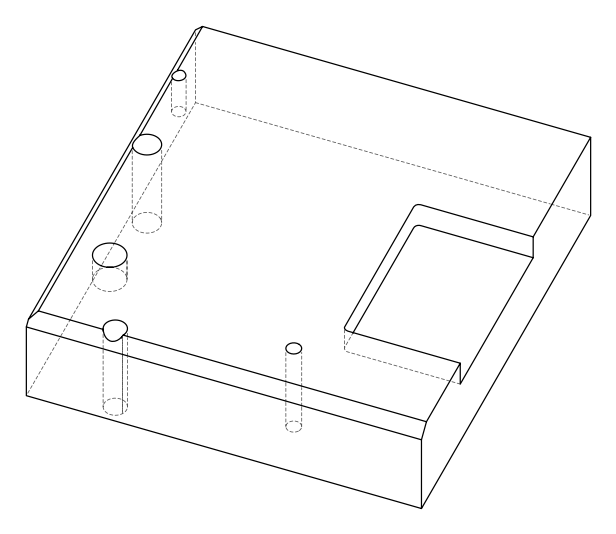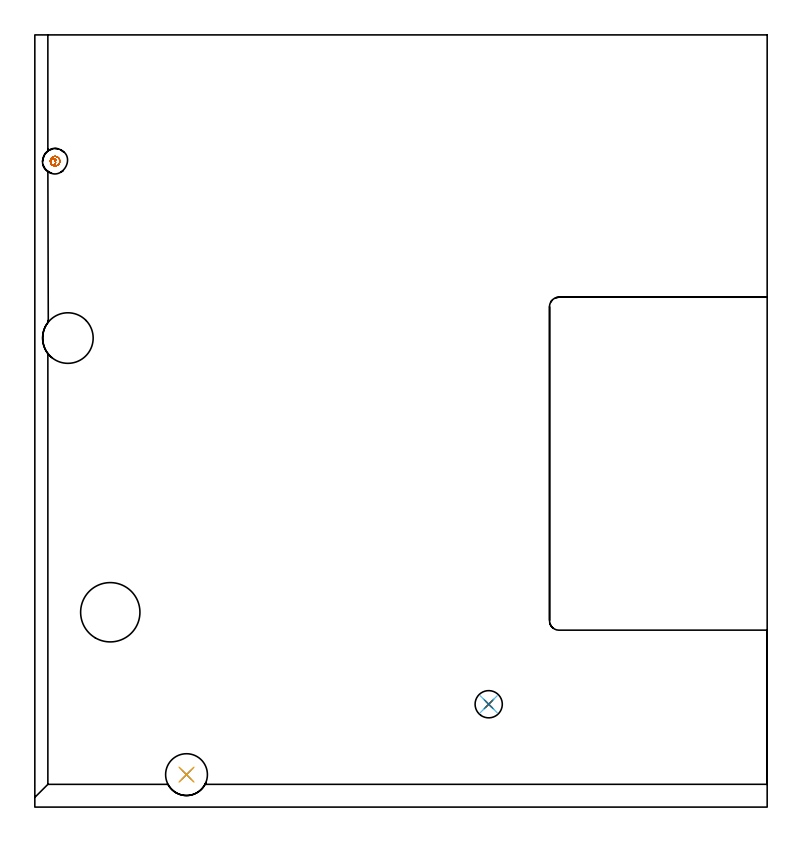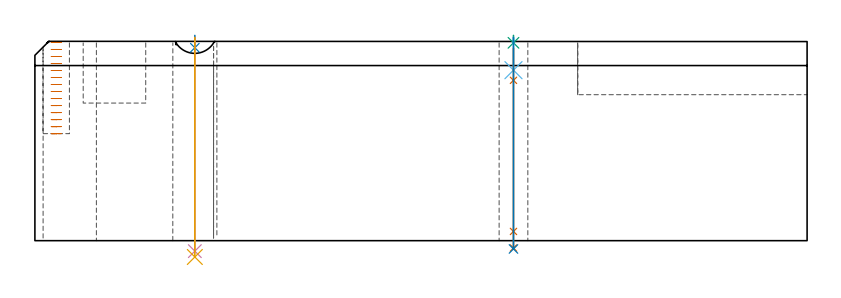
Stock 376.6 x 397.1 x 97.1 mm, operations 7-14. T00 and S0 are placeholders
(PLAN: 14 operations, 10 tool changes, 186 min)
(1 INDEXABLE_INSERT_DRILL_THROUGH_HOLE_FROM_SOLID | STEP1HOLE | NXT0302_023 | 0.41 min | 51506 mm3)
(2 INDEXABLE_INSERT_DRILL_BLIND_HOLE_FROM_SOLID | STEP1POCKET | NXT0302_010 | 0.13 min | 8878 mm3)
(3 DRILL_TO_ENLARGE_BLIND_HOLE | STEP1POCKET | UGT0301_381 | 0.13 min | 13024 mm3)
(4 AREA_MILL | FG_CHAMFER_SURFACE | UGT0205_001 | 9.61 min | 8857 mm3)
(5 AREA_MILL_1 | FG_CHAMFER_SURFACE_1 | UGT0205_001 | 15.05 min | 25594 mm3)
(6 MILL_SLOT | SLOT_PARTIAL_RECTANGULAR | NXT0201_009 | Follow Part, ap 2, ae 75% | 157.38 min | 495957 mm3)
(7 MILL_BLIND_HOLE_FROM_SOLID_MATERIAL | STEP1POCKET_1 | NXT0201_009 | Spiral | 1.41 min | 5835 mm3)
(8 SPOT_DRILL | STEP1HOLE_1 | NXT0321_9005460120000 | 0.05 min | 205 mm3)
(9 SPOT_DRILL_1 | STEP1HOLE_2 | NXT0321_9005460120000 | 0.03 min | 12 mm3)
(10 DRILL_THROUGH_HOLE_INTO_CENTER | STEP1HOLE_1 | UGT0301_515 | 0.42 min | 10789 mm3)
(11 DRILL_TO_ENLARGE_THROUGH_HOLE | STEP1HOLE_1 | UGT0301_052 | 0.43 min | 24054 mm3)
(12 DRILL_BLIND_HOLE_INTO_CENTER | STEP1HOLE_2 | NXT0301_064 | 0.07 min | 872 mm3)
(13 GUN_DRILL_THROUGH_HOLE | STEP1HOLE_2 | UGT0307_006 | 0.49 min | 5322 mm3)
(14 DRILL_TO_ENLARGE_THROUGH_HOLE_1 | STEP1HOLE_2 | NXT0301_104 | 0.41 min | 8708 mm3)
(TOOL NXT0302_023 | Index. Insert Drill 26mm [880-D2600L32-05] | D26 PA176 FL130 Z2)
(TOOL NXT0302_010 | Index. Insert Drill 19.5mm [880-D1950L25-05] | D19.5 PA176 FL98 Z2)
(TOOL UGT0301_381 | Twist Drill Flat Bottom 30.5 mm | D30.5 PA180 FL175 Z2)
(TOOL UGT0205_001 | Chamfer Mill 20 x 3 x 45 deg. | D20 FL50 Z2)
(TOOL NXT0201_009 | ENDMILL 8mm [2P460-0800-NA 1630] | D8 FL26 Z6)
(TOOL NXT0321_9005460120000 | NC Spot Drill, 142deg, 12mm, Carbide, Uncoated | D12 PA142 FL30 Z2)
(TOOL UGT0301_515 | Carbide Drill 12.0 mm | D12 PA118 FL101 Z2)
(TOOL UGT0301_052 | Twist Drill 21.5 mm | D21.5 PA118 FL150 Z2)
(TOOL NXT0301_064 | Carbide Drill 9.3mm [860.1-0930-028A1-MM 2214] | D9.3 PA140 FL47 Z2)
(TOOL UGT0307_006 | Gun Drill 9 mm | D9 PA130 FL24 Z1)
(TOOL NXT0301_104 | Carbide Drill 14mm [860.1-1400-112A1-MM 2214] | D14 PA140 FL123 Z2)
(OP 7 MILL_BLIND_HOLE_FROM_SOLID_MATERIAL)
G17 G21 G94 G90
T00 M6
G54
G17 G0 G90 X10.4 Y332.2 S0 M3
G43 Z107.1 H1
Z96.679
G94 G3 X10.764 Y332.723 R0.388 F250.
X9.976 Y333.349 R0.97
X8.326 Y332.489 R1.632
X8.537 Y330.609 R1.687
X11.991 Y330.337 R2.45
X8.537 Y330.609 R-2.45
X10.264 Y330.473 R1.225
X10.4 Y332.2 R1.225
G0 Z93.257
G3 X10.764 Y332.723 R0.388
X9.976 Y333.349 R0.97
X8.326 Y332.489 R1.632
X8.537 Y330.609 R1.687
X11.991 Y330.337 R2.45
X8.537 Y330.609 R-2.45
X10.264 Y330.473 R1.225
X10.4 Y332.2 R1.225
G0 Z89.836
G3 X10.764 Y332.723 R0.388
X9.976 Y333.349 R0.97
X8.326 Y332.489 R1.632
X8.537 Y330.609 R1.687
X11.991 Y330.337 R2.45
X8.537 Y330.609 R-2.45
X10.264 Y330.473 R1.225
X10.4 Y332.2 R1.225
G0 Z86.414
G3 X10.764 Y332.723 R0.388
X9.976 Y333.349 R0.97
X8.326 Y332.489 R1.632
X8.537 Y330.609 R1.687
X11.991 Y330.337 R2.45
X8.537 Y330.609 R-2.45
X10.264 Y330.473 R1.225
X10.4 Y332.2 R1.225
G0 Z82.993
G3 X10.764 Y332.723 R0.388
X9.976 Y333.349 R0.97
X8.326 Y332.489 R1.632
X8.537 Y330.609 R1.687
X11.991 Y330.337 R2.45
X8.537 Y330.609 R-2.45
X10.264 Y330.473 R1.225
X10.4 Y332.2 R1.225
G0 Z79.571
G3 X10.764 Y332.723 R0.388
X9.976 Y333.349 R0.97
X8.326 Y332.489 R1.632
X8.537 Y330.609 R1.687
X11.991 Y330.337 R2.45
X8.537 Y330.609 R-2.45
X10.264 Y330.473 R1.225
X10.4 Y332.2 R1.225
G0 Z76.15
G3 X10.764 Y332.723 R0.388
X9.976 Y333.349 R0.97
X8.326 Y332.489 R1.632
X8.537 Y330.609 R1.687
X11.991 Y330.337 R2.45
X8.537 Y330.609 R-2.45
X10.264 Y330.473 R1.225
X10.4 Y332.2 R1.225
G0 Z72.729
G3 X10.764 Y332.723 R0.388
X9.976 Y333.349 R0.97
X8.326 Y332.489 R1.632
X8.537 Y330.609 R1.687
X11.991 Y330.337 R2.45
X8.537 Y330.609 R-2.45
X10.264 Y330.473 R1.225
X10.4 Y332.2 R1.225
G0 Z69.307
G3 X10.764 Y332.723 R0.388
X9.976 Y333.349 R0.97
X8.326 Y332.489 R1.632
X8.537 Y330.609 R1.687
X11.991 Y330.337 R2.45
X8.537 Y330.609 R-2.45
X10.264 Y330.473 R1.225
X10.4 Y332.2 R1.225
G0 Z65.886
G3 X10.764 Y332.723 R0.388
X9.976 Y333.349 R0.97
X8.326 Y332.489 R1.632
X8.537 Y330.609 R1.687
X11.991 Y330.337 R2.45
X8.537 Y330.609 R-2.45
X10.264 Y330.473 R1.225
X10.4 Y332.2 R1.225
G0 Z62.464
G3 X10.764 Y332.723 R0.388
X9.976 Y333.349 R0.97
X8.326 Y332.489 R1.632
X8.537 Y330.609 R1.687
X11.991 Y330.337 R2.45
X8.537 Y330.609 R-2.45
X10.264 Y330.473 R1.225
X10.4 Y332.2 R1.225
G0 Z59.043
G3 X10.764 Y332.723 R0.388
X9.976 Y333.349 R0.97
X8.326 Y332.489 R1.632
X8.537 Y330.609 R1.687
X11.991 Y330.337 R2.45
X8.537 Y330.609 R-2.45
X10.264 Y330.473 R1.225
X10.4 Y332.2 R1.225
G0 Z55.621
G3 X10.764 Y332.723 R0.388
X9.976 Y333.349 R0.97
X8.326 Y332.489 R1.632
X8.537 Y330.609 R1.687
X11.991 Y330.337 R2.45
X8.537 Y330.609 R-2.45
X10.264 Y330.473 R1.225
X10.4 Y332.2 R1.225
G0 Z52.2
G3 X10.764 Y332.723 R0.388
X9.976 Y333.349 R0.97
X8.326 Y332.489 R1.632
X8.537 Y330.609 R1.687
X11.991 Y330.337 R2.45
X8.537 Y330.609 R-2.45
X10.264 Y330.473 R1.225
X10.4 Y332.2 R1.225
G0 Z107.1
M5
M2
(OP 8 SPOT_DRILL)
G17 G21 G94 G90
T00 M6
G54
G17 G0 G90 X78. Y16.7 S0 M3
G43 Z107.1 H0
G94 G81 G98 Z94.1 F250. R100.1
G80
M5
M2
(OP 9 SPOT_DRILL_1)
G17 G21 G94 G90
T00 M6
G54
G17 G0 G90 X233.4 Y52.9 S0 M3
G43 Z107.1 H0
G94 G81 G98 Z96.489 F250. R100.1
G80
M5
M2
(OP 10 DRILL_THROUGH_HOLE_INTO_CENTER)
G17 G21 G94 G90
T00 M6
G54
G17 G0 G90 X78. Y16.7 S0 M3
G43 Z107.1 H0
G94 G73 G98 Z-5.105 F250. Q11.356 R99.1
G80
M5
M2
(OP 11 DRILL_TO_ENLARGE_THROUGH_HOLE)
G17 G21 G94 G90
T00 M6
G54
G17 G0 G90 X78. Y16.7 S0 M3
G43 Z107.1 H0
G94 G73 G98 Z-7.959 F250. Q21.012 R99.1
G80
M5
M2
(OP 12 DRILL_BLIND_HOLE_INTO_CENTER)
G17 G21 G94 G90
T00 M6
G54
G17 G0 G90 X233.4 Y52.9 S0 M3
G43 Z107.1 H1
G94 G81 G98 Z83.15 F250. R99.1
G80
M5
M2
(OP 13 GUN_DRILL_THROUGH_HOLE)
G17 G21 G94 G90
T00 M6
G54
G17 G0 G90 X233.4 Y52.9 M8
G43 Z107.1 H0
Z93.84
S716 M3
G94 G1 Z78.189 F125. M26
G4 X.084
Z4.5 F250.
G4 X.084
Z-3.598 F125.
G4 X.084
M5
M9
G0 Z93.84
Z107.1
M2
(OP 14 DRILL_TO_ENLARGE_THROUGH_HOLE_1)
G17 G21 G94 G90
T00 M6
G54
G17 G0 G90 X233.4 Y52.9 S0 M3
G43 Z107.1 H1
G94 G73 G98 Z-4.048 F250. Q12.643 R99.1
G80
M5
M2
